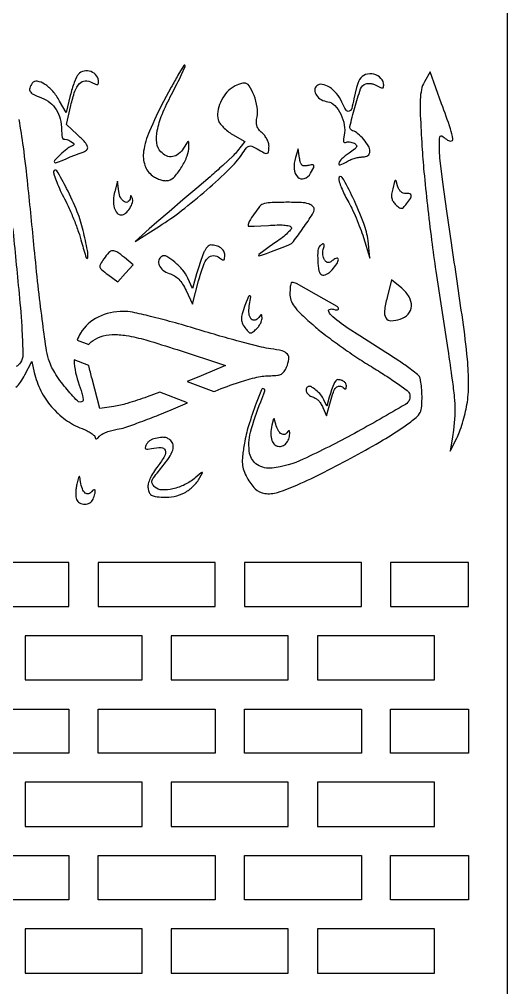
# Model space of a CAD drawing. Header units: millimetres. Extents: x 1061 to 2021, y 96 to 2096.
# Drawn here: x 1771 to 2021.4, y 606.2 to 1102.1 of the extents above; entities that cross this region are included whole.
import ezdxf

# ---------------------------------------------------------------- set-up
doc = ezdxf.new("R2010")
doc.units = ezdxf.units.MM
doc.layers.add('DEFAULT_LAYER', color=1, linetype='Continuous')

msp = doc.modelspace()

# ---------------------------------------------------------------- linework, layer by layer
at = {"layer": 'DEFAULT_LAYER'}
for points in [[(1061.38, 96.32), (2021.38, 96.32), (2021.38, 2096.32), (1061.38, 2096.32)], [(1736.38, 823.98), (1736.38, 801.43), (1796.38, 801.43), (1796.38, 823.98)], [(1871.38, 823.98), (1811.38, 823.98), (1811.38, 801.43), (1871.38, 801.43)], [(1946.38, 823.98), (1886.38, 823.98), (1886.38, 801.43), (1946.38, 801.43)], [(2001.38, 823.98), (1961.38, 823.98), (1961.38, 801.43), (2001.38, 801.43)], [(1773.88, 763.87), (1833.88, 763.87), (1833.88, 786.43), (1773.88, 786.43)], [(1848.88, 763.87), (1908.88, 763.87), (1908.88, 786.43), (1848.88, 786.43)], [(1923.88, 763.87), (1983.88, 763.87), (1983.88, 786.43), (1923.88, 786.43)], [(1736.38, 748.87), (1796.38, 748.87), (1796.38, 726.32), (1736.38, 726.32)], [(1811.38, 748.87), (1871.38, 748.87), (1871.38, 726.32), (1811.38, 726.32)], [(1886.38, 748.87), (1946.38, 748.87), (1946.38, 726.32), (1886.38, 726.32)], [(2001.38, 726.32), (1961.38, 726.32), (1961.38, 748.87), (2001.38, 748.87)], [(1773.88, 688.76), (1833.88, 688.76), (1833.88, 711.32), (1773.88, 711.32)], [(1848.88, 688.76), (1908.88, 688.76), (1908.88, 711.32), (1848.88, 711.32)], [(1923.88, 688.76), (1983.88, 688.76), (1983.88, 711.32), (1923.88, 711.32)], [(1736.38, 673.76), (1796.38, 673.76), (1796.38, 651.21), (1736.38, 651.21)], [(1811.38, 673.76), (1871.38, 673.76), (1871.38, 651.21), (1811.38, 651.21)], [(1886.38, 673.76), (1946.38, 673.76), (1946.38, 651.21), (1886.38, 651.21)], [(2001.38, 651.21), (1961.38, 651.21), (1961.38, 673.76), (2001.38, 673.76)], [(1773.88, 613.65), (1833.88, 613.65), (1833.88, 636.21), (1773.88, 636.21)], [(1848.88, 613.65), (1908.88, 613.65), (1908.88, 636.21), (1848.88, 636.21)], [(1923.88, 613.65), (1983.88, 613.65), (1983.88, 636.21), (1923.88, 636.21)]]:
    msp.add_lwpolyline(points, close=True, dxfattribs=at)
for points in [[(1844.92, 1060.05, 0.018229), (1837.65, 1044.86, 0.065894), (1834.7, 1034.59, 0.117964), (1835.34, 1027.36, 0.156547), (1839.29, 1022.04, 0.04161), (1841.34, 1020.8, 0.044155), (1843.53, 1019.94, 0.047587), (1845.63, 1019.54, 0.083171), (1847.39, 1019.66, 0.156573), (1850.64, 1021.62, 0.041015), (1854.25, 1026.57, 0.043363), (1857.07, 1032.25, 0.098668), (1857.92, 1036.94), (1857.83, 1039.31, 0.472353), (1857.48, 1039.54, 0.190611), (1856.96, 1039.15), (1855.19, 1036.18, -0.086125), (1852.66, 1033.21, -0.135306), (1849.6, 1031.84, -0.144426), (1846.42, 1032.25, -0.105417), (1843.53, 1034.33, -0.156344), (1841.49, 1038.82, -0.07475), (1841.72, 1045.19, -0.052425), (1844.18, 1053.44, -0.02339), (1849.04, 1063.71), (1851.89, 1069.22, 0.009599), (1854.16, 1073.98), (1855.97, 1078.05, 0.323382), (1855.83, 1078.67, 0.462347), (1855.33, 1078.6), (1852.31, 1073.49, 0.007428), (1848.86, 1067.41)], [(1801.19, 1073.94, 0.077355), (1800.3, 1072.58), (1799.17, 1069.86, 0.015724), (1798.04, 1066.58, 0.013967), (1797.07, 1063.11), (1794.91, 1054.46), (1791.65, 1060.33, 0.05217), (1788.13, 1065.34, 0.070356), (1783.92, 1068.99, 0.103772), (1780.14, 1070.43, 0.287637), (1777.63, 1069.41, 0.059484), (1776.32, 1066.9, 0.236682), (1776.49, 1065.22, 0.141763), (1778.11, 1063.79, 0.019741), (1782.27, 1061.99, -0.074016), (1786.73, 1059.47, -0.087866), (1789.94, 1055.92, -0.082257), (1791.89, 1051.22, -0.051954), (1792.62, 1045.34), (1792.74, 1043.37, 0.037447), (1793.01, 1041.82, 0.052456), (1793.38, 1040.82, 0.422833), (1793.8, 1040.71, -0.156334), (1794.38, 1040.83), (1795.31, 1040.65), (1796.38, 1040.24), (1797.45, 1039.65), (1798.71, 1038.75, -0.202578), (1799.05, 1038.15, -0.292206), (1798.78, 1037.64, -0.046787), (1797.71, 1037.12, 0.079867), (1795.27, 1035.74, 0.023048), (1792.03, 1032.89, 0.015569), (1789.07, 1029.86, 0.42199), (1789.12, 1028.83, 0.251453), (1789.6, 1028.72), (1791.08, 1029.14), (1792.88, 1029.8), (1794.9, 1030.69), (1797.09, 1031.68), (1799.45, 1032.66), (1801.61, 1033.49), (1803.16, 1033.98, 0.108199), (1805.44, 1035.17, 0.293897), (1805.98, 1036.82, 0.122789), (1804.64, 1039.22, 0.01869), (1800.71, 1043.13), (1795.13, 1048.28), (1797.38, 1058.07, -0.026043), (1799.46, 1065.36, -0.103934), (1801.85, 1069.35, -0.196161), (1804.73, 1070.66, -0.14358), (1808.21, 1069.84), (1810, 1068.89, 0.127107), (1810.94, 1068.7, 0.295569), (1811.45, 1069.05, 0.091038), (1811.63, 1070.02, 0.159361), (1810.56, 1073.25, 0.146035), (1807.72, 1075.38, 0.143499), (1804.17, 1075.64, 0.157599)], [(1945.48, 1071.39, 0.044037), (1944.71, 1069.75), (1943.87, 1067.21), (1943.1, 1064.33), (1942.51, 1061.51, -0.019932), (1941.41, 1056.35, -0.267203), (1940.08, 1055.04, -0.33701), (1938.53, 1055.63, -0.026933), (1936.39, 1059.78, 0.068436), (1933.67, 1064.12, 0.076292), (1929.94, 1067.4, 0.097573), (1926.23, 1068.86, 0.234382), (1923.47, 1068.09, 0.209526), (1922.47, 1065.87, 0.155314), (1923.3, 1063.29, 0.113116), (1925.78, 1061.06, 0.093012), (1929.2, 1059.93, -0.176033), (1932.72, 1058.11, -0.071015), (1935.77, 1053.6, -0.068395), (1937.61, 1047.99, -0.098543), (1937.52, 1042.8), (1937.2, 1040.9, 0.077387), (1937.25, 1039.63, 0.209176), (1937.64, 1039.08, 0.272408), (1938.24, 1039.07, -0.102472), (1939.11, 1039.35, -0.050438), (1940.27, 1039.36, -0.046875), (1941.53, 1039.12, -0.049486), (1942.7, 1038.66, -0.109427), (1943.78, 1037.76, -0.296336), (1943.87, 1036.82, -0.108997), (1942.84, 1035.61), (1940.04, 1033.58, 0.032524), (1936.31, 1030.65, 0.13494), (1934.76, 1028.29, 0.613546), (1935.57, 1027.6, 0.059882), (1938.62, 1029.08, -0.038931), (1940.44, 1030.07, -0.027337), (1942.62, 1030.89, -0.027471), (1944.81, 1031.46, -0.049889), (1946.65, 1031.65, 0.050765), (1948.44, 1031.83, 0.107955), (1949.7, 1032.39, 0.136854), (1950.45, 1033.33, 0.098769), (1950.71, 1034.63, 0.135159), (1949.99, 1037.24, 0.041674), (1947.59, 1040.59, 0.041003), (1944.59, 1043.59, 0.10158), (1941.86, 1045.08, -0.392299), (1940.52, 1047.21, -0.015066), (1942.93, 1056.98, -0.016888), (1945.98, 1066.61, -0.226203), (1948.57, 1069.13, -0.083795), (1949.81, 1069.35, -0.042974), (1951.39, 1069.22, -0.041196), (1953.04, 1068.8, -0.048193), (1954.51, 1068.14), (1956.23, 1067.23, 0.13009), (1957.16, 1067.05, 0.291282), (1957.67, 1067.41, 0.090788), (1957.84, 1068.37, 0.188536), (1956.43, 1071.91, 0.14787), (1952.79, 1074.04, 0.143638), (1948.52, 1073.84, 0.17987)], [(1978.68, 1070.13, 0.075642), (1977.19, 1066.18, 0.042842), (1976.56, 1061.1, 0.021066), (1976.59, 1053.07, 0.003261), (1977.43, 1037.18, 0.008869), (1978.45, 1023.97, 0.004159), (1980.21, 1006.92, 0.004116), (1982.36, 989.07, 0.005768), (1984.59, 973.17), (1990.67, 933.05, -0.003266), (1992.93, 917.43, -0.008391), (1994, 908.55, -0.023834), (1994.34, 902.33), (1994.27, 899.28), (1994.02, 895.5), (1993.63, 891.65), (1993.16, 888.33), (1991.93, 880.92), (1995.29, 887.56, 0.030521), (1996.71, 890.85, 0.013269), (1998.2, 895.37, 0.013135), (1999.54, 900.26, 0.01707), (2000.5, 904.81, 0.043977), (2001.38, 915.2, 0.023169), (2000.74, 928.16, 0.011661), (1998.33, 948.26, 0.001841), (1992.54, 987.65), (1990.17, 1003.85), (1988.18, 1018.73), (1986.66, 1031.21, -0.029179), (1986.37, 1036.09), (1986.42, 1041.16, -0.161169), (1986.83, 1042.31, -0.390338), (1987.67, 1042.43, -0.022764), (1989.94, 1040.71, 0.165255), (1992.25, 1039.83, 0.464828), (1993.3, 1040.89, 0.050182), (1992.09, 1046.04, 0.004245), (1987.54, 1058.89), (1981.58, 1075.3)], [(1880.03, 1067.13, 0.087887), (1876.72, 1064.06, 0.059367), (1874.13, 1059.63, 0.061623), (1872.73, 1054.86, 0.107536), (1872.94, 1050.76, 0.089834), (1873.8, 1048.97, 0.036505), (1875.55, 1046.88, 0.034006), (1877.81, 1044.84, 0.036679), (1880.29, 1043.17), (1886.54, 1039.6), (1882.91, 1034.88, -0.037188), (1880.54, 1032.24), (1875.27, 1027.29, -0.006057), (1868.89, 1021.56), (1862.02, 1015.67), (1854.89, 1009.65), (1847.73, 1003.56), (1841.45, 998.19), (1837.57, 994.8), (1830.35, 988.44), (1842.83, 996.27, 0.024925), (1854.14, 1004.18, 0.01388), (1867.11, 1014.83, 0.01313), (1878.79, 1025.54, 0.052199), (1885.03, 1032.96, -0.014255), (1887.4, 1036.26, -0.142916), (1888.77, 1037.26, -0.193569), (1890.26, 1037.21, -0.031557), (1892.89, 1035.84, 0.012235), (1896.57, 1033.73, 0.178005), (1898.03, 1033.53, 0.316884), (1898.82, 1034.35, 0.03262), (1899, 1037.16, 0.076251), (1898.74, 1038.86, 0.044472), (1897.95, 1040.77, 0.042651), (1896.78, 1042.59, 0.055564), (1895.41, 1044.02, -0.052787), (1893.74, 1045.75, -0.091577), (1892.82, 1047.5, -0.085532), (1892.55, 1049.56, -0.039478), (1892.88, 1052.25, 0.092953), (1892.96, 1057.24, 0.050813), (1891.31, 1063.16, 0.049048), (1888.77, 1068.14, 0.254286), (1886.12, 1069.54, 0.069747), (1884.95, 1069.37), (1883.35, 1068.83), (1881.63, 1068.05)], [(1912.56, 1031.35, 0.094927), (1911.87, 1025.56, 0.176514), (1913.81, 1021.28, 0.297739), (1917.1, 1020.59, 0.170684), (1920.33, 1023.3), (1921.93, 1026.21, 0.219822), (1921.97, 1027.26, 0.339194), (1921.22, 1027.68, 0.025772), (1918.75, 1027.22, -0.07005), (1917.02, 1027.05, -0.178971), (1915.88, 1027.52, -0.136689), (1915.14, 1028.74, -0.032511), (1914.64, 1031.08), (1913.96, 1035.77)], [(1788.54, 1024.21, 0.088256), (1788.83, 1022.31, 0.013661), (1790.15, 1018.73, 0.014781), (1791.96, 1014.54, 0.012392), (1794.13, 1010.21, -0.017561), (1796.53, 1005.28, -0.010468), (1799.05, 999.28, -0.010513), (1801.32, 993.18, -0.017886), (1802.92, 987.99, 0.010327), (1805.26, 979.95, 0.753768), (1806.04, 980.01, 0.083845), (1805.91, 983.81, 0.006281), (1803.72, 993.96, 0.040998), (1800.66, 1003.57, 0.01891), (1795.21, 1015.55, 0.023042), (1790.14, 1024.59, 0.707111)], [(1819.93, 1013.98, 0.053489), (1819.23, 1009.52, 0.080791), (1819.66, 1005.61, 0.110975), (1821.1, 1002.96, 0.216361), (1823.28, 1002, 0.182565), (1825.49, 1002.82, 0.070081), (1827.63, 1005.32, 0.071687), (1828.99, 1008.34, 0.176087), (1828.83, 1010.74), (1828.38, 1011.68, 0.304001), (1828.12, 1011.81, 0.349642), (1827.92, 1011.63), (1827.82, 1010.64, -0.210408), (1826.82, 1008.77, -0.301707), (1824.98, 1008.63, -0.145704), (1822.95, 1010.71, -0.092608), (1821.96, 1013.94), (1821.37, 1019.29)], [(1934.8, 1020.77, 0.085208), (1935.04, 1018.93, 0.019684), (1936.09, 1015.96, 0.019648), (1937.59, 1012.59, 0.01813), (1939.38, 1009.24, -0.020503), (1941.43, 1005.39, -0.010452), (1943.7, 1000.4, -0.010413), (1945.82, 995.15, -0.01537), (1947.45, 990.46), (1950.79, 979.76), (1949.79, 988.82, 0.064758), (1947.64, 997.62, 0.017656), (1942.01, 1010.83, 0.022726), (1936.57, 1021.16, 0.711252)], [(1962.42, 1015.4, 0.031174), (1961.9, 1012.57, 0.077751), (1961.97, 1010.48, 0.094575), (1962.66, 1008.77, 0.066376), (1964.01, 1007.17, 0.024937), (1965.84, 1005.66, 0.183157), (1966.91, 1005.36, 0.179201), (1967.93, 1005.84, 0.023341), (1969.54, 1007.66, 0.022805), (1971.55, 1010.42, 0.168811), (1971.96, 1011.97, 0.331436), (1971.19, 1012.79, 0.071521), (1969.11, 1012.93, -0.115508), (1967.81, 1013.13, -0.092094), (1966.61, 1013.89, -0.080217), (1965.63, 1015.16, -0.056096), (1964.95, 1016.82), (1964.17, 1019.46, 0.464561), (1963.76, 1019.6, 0.204086), (1963.36, 1019.09)], [(1895.84, 1007.48, 0.136424), (1894.09, 1006.22, 0.017909), (1891.34, 1002.5, 0.018908), (1888.88, 998.61, 0.132214), (1888.3, 996.47, 0.410673), (1888.6, 996.19), (1891.37, 996.2), (1894.75, 996.31), (1898.76, 996.59, -0.013614), (1903.12, 996.84, -0.025238), (1906.67, 996.76, -0.02747), (1909.31, 996.43, -0.201981), (1910.35, 995.76, -0.33022), (1910.31, 994.76, -0.029312), (1908.54, 992.77, -0.02905), (1905.91, 990.44, -0.018042), (1902.57, 988), (1899.15, 985.63), (1896.27, 983.52), (1893.87, 981.67, 0.232502), (1893.65, 981.24, 0.481888), (1893.91, 981.06), (1895.62, 981.52), (1897.77, 982.22), (1900.34, 983.18), (1903.06, 984.25), (1905.7, 985.29), (1907.97, 986.18), (1909.21, 986.66, 0.140654), (1911.5, 988.36, 0.008565), (1916.57, 995.32, 0.008875), (1921.37, 1002.42, 0.145495), (1922.18, 1005.14, 0.155914), (1921.98, 1005.77, 0.059906), (1921.35, 1006.45, 0.050623), (1920.44, 1007.1, 0.042872), (1919.36, 1007.59, 0.076011), (1915.6, 1008.3, 0.010332), (1907.57, 1008.43, 0.010242), (1899.54, 1008.23, 0.077723)], [(1925.15, 986.07, 0.194112), (1924.02, 983.73, 0.030099), (1924.02, 978.49, 0.028902), (1924.63, 973.29, 0.22312), (1926.04, 971.35, 0.16889), (1927.08, 971.16, 0.07318), (1928.45, 971.59, 0.059288), (1929.96, 972.54, 0.042123), (1931.38, 973.91, 0.030863), (1933.77, 977, 0.126277), (1934.57, 979.2, 0.519282), (1933.79, 979.78, 0.097426), (1931.85, 978.83, -0.030255), (1930.3, 977.78, -0.145734), (1929.27, 977.53, -0.181477), (1928.4, 977.9, -0.051488), (1927.43, 979.04, -0.072333), (1926.89, 980.16, -0.046911), (1926.59, 981.56, -0.046678), (1926.55, 983.01, -0.064843), (1926.8, 984.29, 0.025783), (1927.34, 986.21, 0.248367), (1927.12, 987.01, 0.360036), (1926.45, 987.09, 0.041087)], [(1814.32, 979.55, 0.024001), (1812.54, 976.76, 0.194715), (1812.33, 975.29, 0.158338), (1813.2, 973.92, 0.015054), (1816.34, 971.44), (1821.44, 967.65), (1825.39, 972.06), (1829.35, 976.46), (1824.85, 980.17, 0.023473), (1821.05, 983.01, 0.16432), (1818.84, 983.6, 0.191904), (1816.9, 982.71, 0.033388)], [(1865.66, 982.88), (1864.87, 980.96), (1863.85, 978.08), (1862.81, 974.87), (1861.88, 971.76), (1859.79, 964.35), (1857.43, 969.53, 0.068122), (1854.79, 973.72, 0.044414), (1850.71, 977.78, 0.042301), (1846.53, 980.69, 0.264231), (1844.03, 980.7, 0.194814), (1842.47, 978.76, 0.176554), (1842.64, 976.21, 0.124755), (1844.61, 973.69, 0.087646), (1847.85, 971.99, -0.057661), (1850.51, 970.78, -0.06305), (1852.74, 969.03, -0.055811), (1854.67, 966.58, -0.03075), (1856.47, 963.22), (1859.7, 956.18), (1862.9, 968.22, -0.020677), (1865.33, 976.08, -0.100489), (1867.75, 980.06, -0.222776), (1870.48, 981.14, -0.150861), (1873.68, 979.98), (1875.12, 978.99, 0.253048), (1875.83, 978.96, 0.260391), (1876.25, 979.53), (1876.33, 981.27, 0.128865), (1875.79, 983.35, 0.108048), (1874.25, 985.07, 0.089839), (1871.89, 986.2, 0.067551), (1869.02, 986.59, 0.162475), (1868.26, 986.34, 0.047014), (1867.34, 985.5, 0.042862), (1866.43, 984.3, 0.03465)], [(1896.89, 911.82, 0.928337), (1895.07, 912.41), (1892.48, 905.61, 0.014161), (1888.52, 893.95, 0.033325), (1886.4, 885.03, 0.011327), (1885.43, 878.38, 0.048931), (1885.34, 874.39, 0.067522), (1886.04, 871.12, 0.035806), (1887.72, 867.32, 0.076314), (1891.91, 861.7, 0.161072), (1896.8, 859.32, 0.111225), (1903.41, 859.87, 0.027923), (1913.59, 863.71, 0.012581), (1927.28, 870.2, 0.008), (1942.88, 878.39, 0.008015), (1957.56, 886.7, 0.019164), (1968.09, 893.45, 0.01195), (1973.85, 897.67, 0.086123), (1976.17, 900.18, 0.115967), (1977.18, 903, 0.027533), (1977.46, 908.02), (1977.37, 911.3), (1977.13, 914.5), (1976.77, 917.23, 0.059427), (1976.33, 918.77, 0.128439), (1975.17, 920.28), (1970.76, 923.63, 0.011554), (1965.26, 927.48, 0.008338), (1958.95, 931.52), (1952.23, 935.72), (1945.5, 940.03), (1939.62, 943.88), (1936, 946.38, -0.025478), (1931.8, 949.75, -0.084793), (1929.6, 952.48, -0.46597), (1930.05, 953.61, -0.176414), (1931.99, 953.63), (1933.01, 953.35, 0.070078), (1933.87, 953.3, 0.118615), (1934.42, 953.49, 0.266678), (1934.63, 953.86, 0.261377), (1933.87, 955.09), (1923.41, 961.06), (1913.17, 966.78, 0.126019), (1910.71, 967.4, 0.333159), (1910.31, 967.12), (1910, 965.75, 0.02757), (1909.77, 963.93), (1909.7, 961.77, 0.078833), (1910.24, 958.36, 0.079383), (1911.82, 955.28, 0.044401), (1915.04, 951.61, 0.009128), (1921.4, 945.76, 0.018077), (1927.18, 941, 0.008226), (1935.07, 935.16, 0.008094), (1943.6, 929.27, 0.011011), (1951.5, 924.25, -0.007062), (1958.63, 919.8, -0.010088), (1964.81, 915.64), (1969.83, 912.02, -0.135423), (1970.97, 910.57, -0.378958), (1968.96, 904.93, -0.008969), (1942.82, 890.08, -0.015731), (1916.52, 876.83, -0.078144), (1900.63, 872.29, -0.174235), (1893.08, 873.97, -0.210798), (1889.08, 879.84, -0.107392), (1889.54, 890.64, -0.032827), (1894.74, 906.26), (1896.35, 910.36)], [(1959.56, 959.75, 0.030145), (1958.2, 952.82, 0.171318), (1958.97, 949.18, 0.264975), (1961.56, 947.8, 0.074568), (1966.3, 948.58, 0.134558), (1970.35, 951.2, 0.170507), (1972.02, 955.24, 0.144996), (1970.86, 959.98, 0.089421), (1967.08, 964.41), (1961.88, 968.68)], [(1886.69, 955.62, 0.018914), (1885.22, 951.23, 0.079708), (1884.87, 948.48, 0.108158), (1885.45, 946.21, 0.05167), (1887.09, 943.65, 0.025077), (1888.58, 941.95, 0.192568), (1889.53, 941.53, 0.176155), (1890.56, 941.86, 0.02058), (1892.44, 943.45, 0.044679), (1893.58, 944.71, 0.038432), (1894.55, 946.22, 0.040838), (1895.2, 947.73, 0.085124), (1895.41, 948.99), (1895.35, 950.42, 0.668685), (1894.67, 950.62), (1893.82, 949.48, -0.174508), (1891.84, 948.08, -0.289869), (1889.93, 948.62, -0.152599), (1888.75, 951.35, -0.069404), (1888.89, 955.26), (1889.66, 959.99, 0.411417), (1889.2, 960.58, 0.348311), (1888.48, 960.2)], [(1807.79, 936.89, -0.074658), (1812.46, 939.48, -0.08084), (1818.51, 940.68, -0.049795), (1825.78, 940.21, -0.030135), (1835.89, 937.91, -0.007727), (1851.91, 932.96), (1876.71, 924.87), (1864.23, 919.61), (1857.05, 916.63), (1870.77, 911.47), (1871.45, 911.75, -0.016848), (1883.82, 916.35, -0.026108), (1892.79, 918.84, -0.054611), (1900, 919.63, 0.029082), (1903.31, 919.82, 0.096413), (1905.37, 920.48, 0.118363), (1906.81, 921.77, 0.051976), (1908.03, 924.03, 0.058868), (1909.19, 928.16, 0.222005), (1908.45, 930.68, 0.155295), (1905.76, 932.29, 0.028412), (1899.95, 933.37, -0.029111), (1895.08, 934.28), (1885.32, 936.78, -0.004796), (1873.82, 939.94, -0.004094), (1861.77, 943.5, 0.00601), (1849.44, 947.08, 0.008225), (1838.24, 949.99, 0.007545), (1828.98, 952.09, 0.051968), (1824.34, 952.58, 0.11376), (1811.35, 949.6, 0.145141), (1802.38, 941.47, 0.041295), (1800.62, 937.9), (1806.6, 935.64, -0.076502)], [(1932.19, 915.34), (1931.72, 914.17), (1931.1, 912.42), (1930.46, 910.46), (1929.9, 908.57), (1928.62, 904.06), (1927.19, 907.21, 0.068122), (1925.58, 909.76, 0.044414), (1923.09, 912.23, 0.042301), (1920.55, 914.01, 0.264231), (1919.03, 914.01, 0.194814), (1918.08, 912.83, 0.176554), (1918.19, 911.28, 0.124755), (1919.39, 909.75, 0.087646), (1921.35, 908.71, -0.057661), (1922.98, 907.97, -0.06305), (1924.33, 906.91, -0.055811), (1925.51, 905.42, -0.03075), (1926.6, 903.37), (1928.57, 899.09), (1930.51, 906.42, -0.020677), (1932, 911.2, -0.100489), (1933.47, 913.62, -0.222776), (1935.13, 914.28, -0.150861), (1937.08, 913.57), (1937.95, 912.97, 0.537319), (1938.64, 913.3), (1938.69, 914.35, 0.128865), (1938.36, 915.62, 0.108048), (1937.42, 916.67, 0.089839), (1935.99, 917.36, 0.067551), (1934.24, 917.59, 0.162475), (1933.78, 917.44), (1933.22, 916.93), (1932.66, 916.2)], [(1900.46, 894.34, 0.047077), (1899.91, 889.91, 0.093211), (1900.47, 886.42, 0.134518), (1902.02, 884.22, 0.174557), (1904.37, 883.39, 0.12897), (1906.45, 883.93, 0.104653), (1908.18, 885.45, 0.09278), (1909.31, 887.75, 0.071079), (1909.67, 890.52), (1909.58, 891.26, 0.382401), (1909.29, 891.45, 0.18638), (1908.85, 891.21), (1908.18, 890.31, -0.229586), (1906.68, 889.49, -0.202116), (1904.97, 890.07, -0.104741), (1903.34, 892.33, -0.04928), (1902.22, 895.74), (1901.8, 897.35, 0.512857), (1901.44, 897.46, 0.165822), (1901.06, 896.87)], [(1839.87, 887.22, 0.064), (1838.65, 886.75, 0.047071), (1837.46, 885.95, 0.048786), (1836.46, 884.97, 0.074715), (1835.83, 883.93, 0.066574), (1835.51, 882.71, 0.311714), (1835.84, 882.1, 0.160482), (1836.79, 881.93), (1838.82, 882.31, -0.05915), (1843.67, 882.84, -0.312003), (1845.75, 881.44, -0.222854), (1845.47, 878.43, -0.034835), (1842.04, 873.36, 0.024199), (1839.7, 870.07, 0.036683), (1838.04, 866.99, 0.043963), (1837.09, 864.26, 0.093232), (1836.96, 862.03, 0.065805), (1837.55, 859.78, 0.161585), (1838.67, 858.5, 0.100381), (1840.71, 857.78, 0.01835), (1844.71, 857.36, 0.069242), (1850.38, 857.76, 0.070547), (1855.66, 859.68, 0.072016), (1860.18, 863, 0.070056), (1863.59, 867.45), (1864.92, 869.85, 0.602624), (1864.76, 870.07, 0.155075), (1864.25, 869.86), (1861.16, 867.26, -0.062078), (1855.86, 863.8, -0.058094), (1849.73, 861.63, -0.065112), (1844.13, 861.11, -0.178453), (1840.53, 862.57, -0.069703), (1839.22, 864.17, -0.1937), (1838.98, 865.57, -0.104671), (1839.77, 867.31, -0.013809), (1842.27, 870.53, 0.013165), (1847.06, 876.69, 0.056129), (1849.38, 880.72, 0.111921), (1849.94, 883.63, 0.17655), (1848.98, 885.96, 0.064855), (1847.35, 887.36, 0.110966), (1845.67, 887.98, 0.075575), (1843.44, 887.95, 0.018756)], [(1800.49, 864.05, 0.025639), (1800.09, 861.82, 0.024937), (1799.92, 859.55, 0.025643), (1799.96, 857.54, 0.07976), (1800.28, 856.22, 0.171059), (1801.9, 854.45, 0.128706), (1804.52, 853.81, 0.127178), (1807.14, 854.52, 0.165565), (1808.77, 856.34, 0.032497), (1809.69, 859.03, 0.107047), (1809.78, 860.9, 0.488513), (1809.14, 861.2, 0.133029), (1808.11, 860.34, -0.171593), (1806.48, 859.17, -0.252828), (1804.78, 859.51, -0.130406), (1803.29, 861.66, -0.047113), (1802.38, 865.27), (1801.95, 867.81, 0.521011), (1801.64, 867.92, 0.191942), (1801.31, 867.46)]]:
    msp.add_lwpolyline(points, format="xyb", close=True, dxfattribs=at)
for points in [[(1769.18, 913.73, 0.058957), (1771.59, 916.38, 0.036321), (1773.76, 919.98), (1777.3, 926.93), (1778.64, 921.22, 0.058948), (1782.02, 911.9, 0.060542), (1787.48, 903.69, 0.060205), (1794.68, 897.09, 0.063788), (1803.16, 892.51, -0.02372), (1805.72, 891.38, -0.032835), (1807.88, 890.12, -0.035667), (1809.43, 888.9, -0.212351), (1809.85, 887.99, 0.166255), (1810.04, 887.45, 0.304477), (1810.47, 887.31, 0.115218), (1811.17, 887.7), (1812.08, 888.64, -0.091213), (1813.4, 889.7, -0.031024), (1815.66, 890.74, -0.029137), (1818.36, 891.61, -0.02946), (1821.13, 892.16, 0.047577), (1825.13, 893.11, 0.006597), (1833.16, 895.95, 0.007543), (1842.59, 899.6, 0.006327), (1852.48, 903.74), (1857.21, 905.77), (1843.04, 911.11), (1836.57, 908.77, -0.010993), (1826.32, 905.43, -0.036737), (1819.42, 903.88), (1812.28, 902.83), (1808.27, 917.93, -0.008998), (1806.57, 924.86), (1799.02, 927.7, 0.081671), (1801.73, 914.84), (1802.73, 911.99, -0.023634), (1803.4, 909.43), (1803.76, 907.35, -0.245129), (1803.49, 906.61, -0.394579), (1800.76, 906.67, -0.024442), (1794.77, 913.33, -0.031421), (1789.1, 921.25, -0.065872), (1785.98, 928.11, -0.038131), (1784.7, 933.83, -0.003438), (1782.72, 948.37, -0.004463), (1780.63, 965.76, -0.003474), (1778.65, 984.7, 0.001668), (1775.37, 1017.33, 0.007094), (1773.06, 1036.81, 0.011511), (1770.86, 1050.88, 0.014583)], [(1767.52, 995.41, -0.001803), (1770.86, 961.58, -0.00901), (1772.32, 942.57, -0.010244), (1772.78, 930.36, -0.153413), (1771.58, 926.31, -0.125975), (1769.31, 924.3, -0.025003)]]:
    msp.add_lwpolyline(points, format="xyb", dxfattribs=at)

doc.saveas('drawing.dxf')
